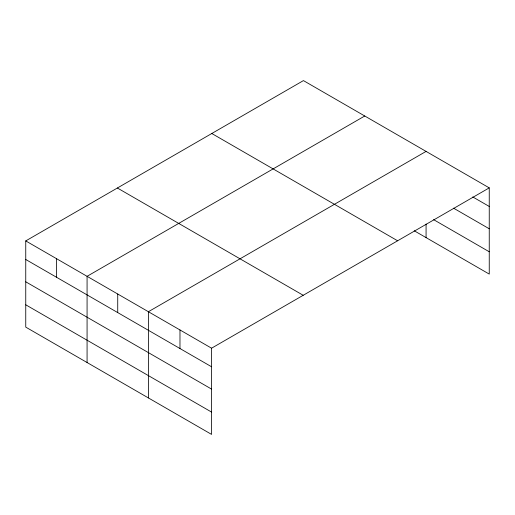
<?xml version="1.0" encoding="UTF-8"?>
<svg xmlns="http://www.w3.org/2000/svg" width="515" height="515" viewBox="0 0 515 515"><rect width="100%" height="100%" fill="white"/><g stroke="black" fill="none" stroke-linecap="round" stroke-linejoin="round"><path stroke-width="0.77" d="M489.25 187.878L303.432 80.598L25.75 240.911L25.75 327.122L211.568 434.402L211.568 348.198L489.25 187.878L489.25 274.089L414.227 230.772M364.749 115.997L87.074 276.317L87.074 362.528M426.072 151.404L148.391 311.717L148.391 397.928M472.77 196.942L489.25 206.457M453.541 208.157L489.25 228.776M433.624 219.654L489.25 251.771M211.794 133.501L397.619 240.782M117.381 188.007L303.206 295.288M25.75 240.911L211.568 348.198M25.75 259.489L211.568 366.77M25.75 281.808L211.568 389.089M25.75 304.803L211.568 412.084M426.072 224.064L426.072 237.608M179.98 329.954L179.98 348.533M117.729 294.02L117.729 312.592M56.412 258.614L56.412 277.192"/></g></svg>
